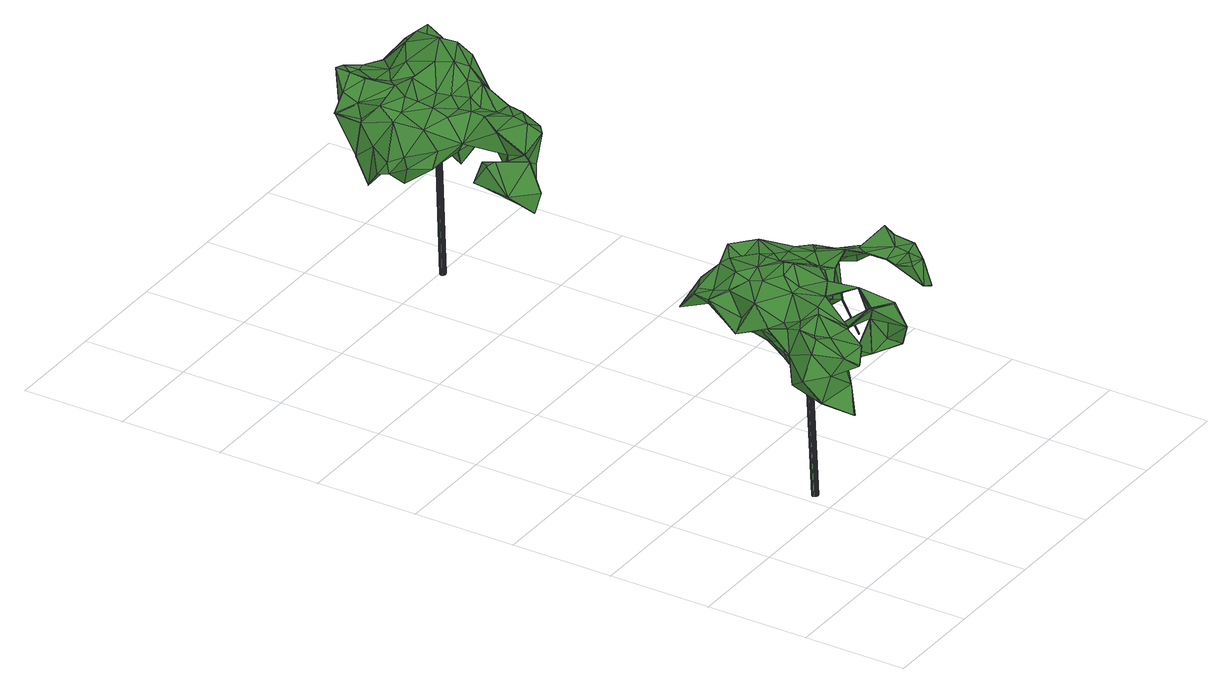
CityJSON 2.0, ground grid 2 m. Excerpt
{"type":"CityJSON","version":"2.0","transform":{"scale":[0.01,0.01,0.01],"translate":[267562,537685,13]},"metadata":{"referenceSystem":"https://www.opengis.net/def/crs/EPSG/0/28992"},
"CityObjects":{
"tree1":{"type":"SolitaryVegetationObject","attributes":{"gtid":610,"crown_width_m":3.87,"crown_median_z":17.04,"crown_r50_m":0.197,"crown_porosity":0.962,"trunk_H_m":3.91,"trunk_DBH_m":0.115,"trunk_radius_m":0.0575,"trunk_base_height_m":13.13,"original_gtid":"612"},"geometry":[{"type":"Solid","lod":"3","boundaries":[[[[0,1,2]],[[3,4,5]],[[6,5,4]],[[3,7,4]],[[8,9,10]],[[11,12,13]],[[14,15,16]],[[14,16,17]],[[18,19,0]],[[20,21,22]],[[23,24,25]],[[26,27,28]],[[26,29,27]],[[30,31,32]],[[33,34,35]],[[36,37,38]],[[39,40,41]],[[17,42,14]],[[43,44,45]],[[12,46,47]],[[48,49,50]],[[51,52,53]],[[54,55,56]],[[57,58,59]],[[11,60,5]],[[61,62,63]],[[64,58,65]],[[65,58,57]],[[66,46,67]],[[66,68,46]],[[69,42,17]],[[70,71,72]],[[73,72,71]],[[62,74,23]],[[75,42,76]],[[77,78,79]],[[1,80,2]],[[80,81,2]],[[82,83,84]],[[85,86,87]],[[88,89,90]],[[91,33,92]],[[88,90,92]],[[93,94,95]],[[23,63,62]],[[96,97,98]],[[0,59,99]],[[57,59,0]],[[100,101,102]],[[100,102,3]],[[103,46,104]],[[105,54,106]],[[107,108,26]],[[18,0,99]],[[0,19,1]],[[65,57,0]],[[109,110,111]],[[112,113,114]],[[115,50,49]],[[2,65,0]],[[116,117,118]],[[28,119,107]],[[120,119,28]],[[16,15,121]],[[28,107,26]],[[122,123,24]],[[122,74,123]],[[93,114,94]],[[81,59,64]],[[81,64,2]],[[2,64,65]],[[124,125,24]],[[24,125,25]],[[126,127,128]],[[129,127,130]],[[130,127,126]],[[129,130,131]],[[128,127,129]],[[32,44,30]],[[30,44,132]],[[116,133,117]],[[92,33,35]],[[134,93,95]],[[135,93,134]],[[51,136,121]],[[62,61,123]],[[128,137,126]],[[138,126,137]],[[139,140,114]],[[31,141,32]],[[114,142,139]],[[143,139,142]],[[34,144,35]],[[145,146,95]],[[147,148,144]],[[91,34,33]],[[148,147,149]],[[47,46,150]],[[151,152,153]],[[154,153,152]],[[110,117,155]],[[96,117,110]],[[105,55,54]],[[23,74,24]],[[121,15,51]],[[74,122,24]],[[79,156,157]],[[85,87,142]],[[120,158,159]],[[145,159,158]],[[134,95,146]],[[105,160,55]],[[11,13,161]],[[47,161,12]],[[36,81,56]],[[81,80,56]],[[162,163,164]],[[118,165,116]],[[44,32,166]],[[62,123,74]],[[131,167,168]],[[111,169,170]],[[171,112,172]],[[85,142,114]],[[173,174,16]],[[36,175,37]],[[76,176,177]],[[19,80,1]],[[56,80,19]],[[59,81,36]],[[178,179,180]],[[115,181,182]],[[44,166,45]],[[183,143,142]],[[72,73,184]],[[157,185,103]],[[186,103,185]],[[59,38,99]],[[28,158,120]],[[22,132,187]],[[23,25,63]],[[106,188,184]],[[18,184,188]],[[55,175,56]],[[106,71,105]],[[189,190,191]],[[36,38,59]],[[58,64,59]],[[179,187,78]],[[26,192,193]],[[31,192,26]],[[90,53,63]],[[89,53,90]],[[10,9,194]],[[163,162,140]],[[147,144,195]],[[145,140,162]],[[26,108,31]],[[22,179,196]],[[135,121,136]],[[154,152,197]],[[82,198,44]],[[96,198,82]],[[151,180,152]],[[180,151,154]],[[22,21,98]],[[51,53,199]],[[89,199,53]],[[200,35,144]],[[138,137,16]],[[123,61,50]],[[13,12,161]],[[24,123,182]],[[168,201,131]],[[194,101,100]],[[91,25,125]],[[135,202,203]],[[204,11,161]],[[19,54,56]],[[106,73,71]],[[72,184,37]],[[43,71,70]],[[99,184,18]],[[11,205,12]],[[154,197,180]],[[92,25,91]],[[54,18,188]],[[54,188,106]],[[90,25,92]],[[63,25,90]],[[184,73,106]],[[19,18,54]],[[173,206,174]],[[124,34,125]],[[171,89,207]],[[132,208,30]],[[5,100,3]],[[209,210,49]],[[11,5,6]],[[5,60,194]],[[17,174,69]],[[44,198,132]],[[202,211,138]],[[14,150,186]],[[14,186,212]],[[213,114,113]],[[29,214,27]],[[200,144,148]],[[139,215,149]],[[16,174,17]],[[182,216,124]],[[98,217,96]],[[218,134,219]],[[218,219,168]],[[135,218,202]],[[43,220,71]],[[105,71,220]],[[63,53,61]],[[218,168,211]],[[128,221,137]],[[131,201,193]],[[120,222,119]],[[160,119,222]],[[30,97,31]],[[105,220,223]],[[43,223,220]],[[156,79,217]],[[195,182,213]],[[195,213,10]],[[12,205,224]],[[179,22,187]],[[84,225,118]],[[66,225,84]],[[8,142,87]],[[51,199,136]],[[50,52,48]],[[76,177,226]],[[103,186,227]],[[186,228,229]],[[98,208,132]],[[184,99,38]],[[51,15,212]],[[135,230,93]],[[136,230,135]],[[116,165,231]],[[68,180,78]],[[56,175,36]],[[173,221,128]],[[232,221,173]],[[10,142,8]],[[233,234,235]],[[48,234,233]],[[153,154,151]],[[224,181,115]],[[224,6,181]],[[179,12,236]],[[217,198,96]],[[22,98,132]],[[144,34,216]],[[156,21,20]],[[210,224,115]],[[117,237,118]],[[117,238,237]],[[98,21,156]],[[156,217,98]],[[110,97,96]],[[31,97,110]],[[41,40,175]],[[171,207,239]],[[37,175,40]],[[199,230,136]],[[173,155,206]],[[111,155,173]],[[111,110,155]],[[34,124,216]],[[115,240,50]],[[241,179,178]],[[241,178,12]],[[229,228,67]],[[14,242,150]],[[15,14,212]],[[75,242,42]],[[42,242,14]],[[75,209,243]],[[49,243,209]],[[76,209,75]],[[84,238,82]],[[118,225,244]],[[224,205,6]],[[6,205,11]],[[149,245,139]],[[31,108,141]],[[149,246,101]],[[166,32,141]],[[166,141,108]],[[96,82,238]],[[194,245,101]],[[191,3,102]],[[191,7,3]],[[182,123,240]],[[157,156,155]],[[156,206,155]],[[239,207,88]],[[156,20,206]],[[86,46,178]],[[101,245,149]],[[8,139,245]],[[8,245,9]],[[194,9,245]],[[210,76,226]],[[140,139,8]],[[164,86,247]],[[138,167,126]],[[213,47,48]],[[47,213,182]],[[47,182,161]],[[248,101,246]],[[248,246,147]],[[129,131,169]],[[78,180,83]],[[179,78,83]],[[129,169,173]],[[128,129,173]],[[182,124,24]],[[179,83,180]],[[34,91,125]],[[83,152,180]],[[197,152,83]],[[85,114,213]],[[159,222,120]],[[50,61,52]],[[241,12,179]],[[110,192,31]],[[109,192,110]],[[135,134,218]],[[10,213,183]],[[78,77,68]],[[96,238,117]],[[10,194,204]],[[10,204,161]],[[45,223,43]],[[204,60,11]],[[228,249,244]],[[204,194,60]],[[218,211,202]],[[184,38,37]],[[111,173,169]],[[86,178,180]],[[247,86,180]],[[27,158,28]],[[195,144,216]],[[140,94,114]],[[45,107,119]],[[150,46,103]],[[79,157,103]],[[79,103,77]],[[150,227,186]],[[103,227,150]],[[41,250,247]],[[84,83,41]],[[83,82,39]],[[230,199,172]],[[233,235,213]],[[233,213,48]],[[176,76,251]],[[176,251,69]],[[69,251,42]],[[76,42,251]],[[12,178,46]],[[132,198,187]],[[198,217,187]],[[212,52,51]],[[157,155,116]],[[235,252,85]],[[229,85,252]],[[123,50,240]],[[16,232,173]],[[229,252,186]],[[89,171,172]],[[89,172,199]],[[170,192,109]],[[20,22,196]],[[66,67,225]],[[203,138,121]],[[138,16,121]],[[103,104,77]],[[121,135,203]],[[39,253,40]],[[248,147,195]],[[116,254,157]],[[196,179,255]],[[7,191,182]],[[116,231,254]],[[185,157,254]],[[185,254,231]],[[55,160,250]],[[55,250,175]],[[88,207,89]],[[79,187,217]],[[78,187,79]],[[247,66,41]],[[53,52,61]],[[235,52,212]],[[48,52,234]],[[235,234,52]],[[83,180,41]],[[66,84,41]],[[197,41,180]],[[39,41,197]],[[83,39,197]],[[247,180,68]],[[66,247,68]],[[167,138,211]],[[167,211,168]],[[130,167,131]],[[126,167,130]],[[244,67,228]],[[86,256,46]],[[86,229,256]],[[131,170,169]],[[176,196,236]],[[177,176,236]],[[69,196,176]],[[69,20,196]],[[231,249,185]],[[186,185,249]],[[186,249,228]],[[182,181,7]],[[232,137,221]],[[182,240,115]],[[213,113,143]],[[47,243,49]],[[242,75,243]],[[150,242,243]],[[150,243,47]],[[195,216,182]],[[88,92,239]],[[35,200,239]],[[35,239,92]],[[131,193,170]],[[229,86,85]],[[235,85,213]],[[183,213,143]],[[49,210,115]],[[194,257,5]],[[100,5,257]],[[100,257,194]],[[239,200,171]],[[203,202,138]],[[112,114,93]],[[209,76,210]],[[10,183,142]],[[163,87,86]],[[164,163,86]],[[229,46,256]],[[140,87,163]],[[8,87,140]],[[174,206,258]],[[174,258,69]],[[165,118,244]],[[165,244,231]],[[97,208,98]],[[40,253,37]],[[37,253,72]],[[70,72,253]],[[134,146,219]],[[107,166,108]],[[45,166,107]],[[102,101,189]],[[102,189,191]],[[168,219,201]],[[201,219,29]],[[214,29,219]],[[155,117,133]],[[155,133,116]],[[139,143,148]],[[113,200,143]],[[200,148,143]],[[16,137,232]],[[161,191,10]],[[148,149,215]],[[148,215,139]],[[182,191,161]],[[119,223,45]],[[119,160,223]],[[105,223,160]],[[248,195,10]],[[160,164,250]],[[247,250,164]],[[84,118,237]],[[84,237,238]],[[160,222,164]],[[244,249,231]],[[253,259,70]],[[113,171,200]],[[112,171,113]],[[186,252,212]],[[235,212,252]],[[170,193,192]],[[253,39,259]],[[47,260,48]],[[49,48,260]],[[49,260,47]],[[29,261,201]],[[193,201,261]],[[41,175,250]],[[236,255,179]],[[236,196,255]],[[109,111,170]],[[43,259,44]],[[70,259,43]],[[104,68,77]],[[104,46,68]],[[177,236,226]],[[12,226,236]],[[12,224,226]],[[210,226,224]],[[44,259,82]],[[39,82,259]],[[97,30,208]],[[181,6,4]],[[181,4,7]],[[95,94,145]],[[164,159,162]],[[162,159,145]],[[225,67,244]],[[229,67,46]],[[214,158,27]],[[164,222,159]],[[140,145,94]],[[26,193,261]],[[26,261,29]],[[189,101,262]],[[93,172,112]],[[230,172,93]],[[101,190,262]],[[189,262,190]],[[145,158,146]],[[219,158,214]],[[219,146,158]],[[206,20,258]],[[69,258,20]],[[147,246,149]],[[10,191,190]],[[248,10,190]],[[248,190,101]],[[263,264,265]],[[263,265,266]],[[266,265,267]],[[266,267,268]],[[265,264,269]],[[265,269,267]],[[267,269,270]],[[267,270,268]],[[269,264,271]],[[269,271,270]],[[270,271,272]],[[270,272,268]],[[271,264,273]],[[271,273,272]],[[272,273,274]],[[272,274,268]],[[273,264,275]],[[273,275,274]],[[274,275,276]],[[274,276,268]],[[275,264,277]],[[275,277,276]],[[276,277,278]],[[276,278,268]],[[277,264,279]],[[277,279,278]],[[278,279,280]],[[278,280,268]],[[279,264,281]],[[279,281,280]],[[280,281,282]],[[280,282,268]],[[281,264,283]],[[281,283,282]],[[282,283,284]],[[282,284,268]],[[283,264,285]],[[283,285,284]],[[284,285,286]],[[284,286,268]],[[285,264,287]],[[285,287,286]],[[286,287,288]],[[286,288,268]],[[287,264,289]],[[287,289,288]],[[288,289,290]],[[288,290,268]],[[289,264,291]],[[289,291,290]],[[290,291,292]],[[290,292,268]],[[291,264,293]],[[291,293,292]],[[292,293,294]],[[292,294,268]],[[293,264,295]],[[293,295,294]],[[294,295,296]],[[294,296,268]],[[295,264,297]],[[295,297,296]],[[296,297,298]],[[296,298,268]],[[297,264,299]],[[297,299,298]],[[298,299,300]],[[298,300,268]],[[299,264,301]],[[299,301,300]],[[300,301,302]],[[300,302,268]],[[301,264,303]],[[301,303,302]],[[302,303,304]],[[302,304,268]],[[303,264,305]],[[303,305,304]],[[304,305,306]],[[304,306,268]],[[305,264,307]],[[305,307,306]],[[306,307,308]],[[306,308,268]],[[307,264,309]],[[307,309,308]],[[308,309,310]],[[308,310,268]],[[309,264,311]],[[309,311,310]],[[310,311,312]],[[310,312,268]],[[311,264,263]],[[311,263,312]],[[312,263,266]],[[312,266,268]]]]}]},
"tree2":{"type":"SolitaryVegetationObject","attributes":{"gtid":611,"crown_width_m":3.85,"crown_median_z":16.44,"crown_r50_m":0.192,"crown_porosity":0.931,"trunk_H_m":3.31,"trunk_DBH_m":0.102,"trunk_radius_m":0.0509,"trunk_base_height_m":13.13,"original_gtid":"613"},"geometry":[{"type":"Solid","lod":"3","boundaries":[[[[313,314,315]],[[316,317,318]],[[317,319,318]],[[320,321,322]],[[323,324,325]],[[326,323,325]],[[327,328,329]],[[327,329,330]],[[331,332,333]],[[334,335,336]],[[337,338,339]],[[340,341,342]],[[343,344,345]],[[346,347,348]],[[349,350,351]],[[352,353,354]],[[355,348,347]],[[356,348,355]],[[357,358,355]],[[359,313,315]],[[330,319,317]],[[330,329,360]],[[361,362,363]],[[356,364,365]],[[366,365,364]],[[367,368,369]],[[320,354,370]],[[343,345,347]],[[371,372,373]],[[374,375,376]],[[377,378,328]],[[379,380,381]],[[382,383,384]],[[385,386,387]],[[337,339,368]],[[388,344,343]],[[389,332,360]],[[390,391,392]],[[322,321,393]],[[394,395,396]],[[345,357,347]],[[397,395,398]],[[347,399,343]],[[400,390,379]],[[401,362,402]],[[401,402,403]],[[355,364,356]],[[404,396,405]],[[404,405,406]],[[407,408,409]],[[410,411,412]],[[413,414,415]],[[413,415,371]],[[416,417,418]],[[396,395,419]],[[339,415,414]],[[339,414,368]],[[385,420,421]],[[387,420,385]],[[344,388,327]],[[418,417,422]],[[357,423,358]],[[356,365,384]],[[369,368,424]],[[372,425,426]],[[372,426,427]],[[316,417,428]],[[321,370,393]],[[393,370,429]],[[321,320,370]],[[419,395,325]],[[395,397,325]],[[430,333,421]],[[328,378,329]],[[396,404,394]],[[373,372,427]],[[367,337,368]],[[359,337,367]],[[431,432,433]],[[416,418,322]],[[432,431,434]],[[432,434,406]],[[435,411,436]],[[393,429,437]],[[427,438,439]],[[373,427,439]],[[432,440,433]],[[441,442,361]],[[443,357,345]],[[416,357,443]],[[315,337,359]],[[369,438,349]],[[439,438,369]],[[406,434,444]],[[445,446,447]],[[448,446,445]],[[315,338,337]],[[365,382,384]],[[325,324,449]],[[325,449,419]],[[450,451,372]],[[350,452,325]],[[372,451,425]],[[361,453,454]],[[455,456,433]],[[390,421,420]],[[325,436,457]],[[451,458,425]],[[370,354,429]],[[450,458,451]],[[432,405,449]],[[459,460,376]],[[388,454,453]],[[376,460,374]],[[361,402,362]],[[450,461,462]],[[334,463,403]],[[361,363,377]],[[462,464,426]],[[315,326,338]],[[445,440,449]],[[376,364,355]],[[393,437,322]],[[376,366,364]],[[336,399,465]],[[466,467,468]],[[413,464,469]],[[413,470,464]],[[391,390,420]],[[384,383,346]],[[366,376,471]],[[472,471,376]],[[426,470,427]],[[359,367,473]],[[369,349,474]],[[475,476,334]],[[382,375,374]],[[476,398,394]],[[347,357,355]],[[357,477,423]],[[346,383,399]],[[351,478,479]],[[351,479,474]],[[400,421,390]],[[333,385,421]],[[333,386,385]],[[455,378,456]],[[455,329,378]],[[394,398,395]],[[320,322,352]],[[480,408,407]],[[346,399,347]],[[330,481,319]],[[315,314,326]],[[379,482,400]],[[483,400,482]],[[484,318,319]],[[349,351,474]],[[426,464,470]],[[407,409,485]],[[407,485,376]],[[318,484,430]],[[409,486,472]],[[450,462,458]],[[425,458,462]],[[323,487,488]],[[323,488,489]],[[360,329,389]],[[350,469,452]],[[459,468,490]],[[462,426,425]],[[468,408,490]],[[448,391,446]],[[371,491,413]],[[376,492,407]],[[444,404,406]],[[409,493,467]],[[365,375,382]],[[475,398,476]],[[373,494,371]],[[484,319,481]],[[325,397,495]],[[449,405,419]],[[325,495,374]],[[484,481,360]],[[465,399,383]],[[472,376,485]],[[472,485,409]],[[327,388,377]],[[447,440,445]],[[396,419,405]],[[354,353,380]],[[438,350,349]],[[432,449,440]],[[496,341,392]],[[380,340,354]],[[343,335,441]],[[376,497,459]],[[346,348,356]],[[384,346,356]],[[412,435,492]],[[412,492,376]],[[388,343,454]],[[491,494,439]],[[371,494,491]],[[498,499,489]],[[413,491,427]],[[445,449,324]],[[350,457,351]],[[380,341,340]],[[367,479,473]],[[415,500,371]],[[359,501,313]],[[313,501,412]],[[313,412,498]],[[471,498,412]],[[473,501,359]],[[410,501,473]],[[412,501,410]],[[412,366,471]],[[478,473,479]],[[444,403,463]],[[502,357,416]],[[416,428,417]],[[423,503,472]],[[471,472,503]],[[327,377,328]],[[437,340,504]],[[437,504,505]],[[361,454,441]],[[392,506,503]],[[502,416,477]],[[502,477,357]],[[503,496,392]],[[503,423,496]],[[429,340,437]],[[378,431,456]],[[369,479,367]],[[453,361,377]],[[453,507,388]],[[377,388,507]],[[377,507,453]],[[424,368,414]],[[472,486,508]],[[334,442,335]],[[403,442,334]],[[452,339,338]],[[462,461,464]],[[350,325,457]],[[326,452,338]],[[325,452,326]],[[381,380,353]],[[355,358,497]],[[390,341,379]],[[465,383,382]],[[379,341,380]],[[392,341,390]],[[340,429,354]],[[344,428,345]],[[352,354,320]],[[418,352,322]],[[331,333,430]],[[377,431,378]],[[363,362,431]],[[318,430,509]],[[443,345,428]],[[443,428,416]],[[484,331,430]],[[360,331,484]],[[326,487,323]],[[336,335,343]],[[373,439,494]],[[495,398,465]],[[495,465,382]],[[510,409,408]],[[495,397,398]],[[465,398,475]],[[336,465,475]],[[504,340,511]],[[336,475,334]],[[473,478,410]],[[341,477,416]],[[362,434,431]],[[432,406,405]],[[435,412,411]],[[376,375,412]],[[412,375,366]],[[365,366,375]],[[336,343,399]],[[478,411,410]],[[478,457,411]],[[455,389,329]],[[495,382,374]],[[478,351,457]],[[343,441,454]],[[342,505,511]],[[342,511,340]],[[497,358,459]],[[486,467,512]],[[334,476,463]],[[464,461,469]],[[341,496,477]],[[496,423,477]],[[403,402,442]],[[423,472,508]],[[372,500,450]],[[371,500,372]],[[376,355,497]],[[448,445,513]],[[461,339,469]],[[415,514,500]],[[322,505,416]],[[437,505,322]],[[506,391,499]],[[506,499,498]],[[324,513,445]],[[457,436,411]],[[363,431,377]],[[480,435,436]],[[433,456,431]],[[317,515,330]],[[327,330,515]],[[327,515,344]],[[341,416,342]],[[480,490,408]],[[461,514,339]],[[461,450,514]],[[509,430,400]],[[483,509,400]],[[392,391,506]],[[510,493,409]],[[404,444,463]],[[515,516,344]],[[515,317,516]],[[416,505,342]],[[316,516,317]],[[447,446,387]],[[486,409,467]],[[498,488,487]],[[489,488,498]],[[427,470,413]],[[374,436,325]],[[417,483,422]],[[422,483,381]],[[417,316,483]],[[318,483,316]],[[483,318,509]],[[339,514,415]],[[510,408,468]],[[467,466,512]],[[486,512,466]],[[438,469,350]],[[452,469,339]],[[386,433,517]],[[386,517,387]],[[466,468,459]],[[460,490,374]],[[436,374,490]],[[436,490,480]],[[490,460,459]],[[423,508,358]],[[466,459,358]],[[466,358,486]],[[486,358,508]],[[389,386,332]],[[323,489,513]],[[324,323,513]],[[504,511,505]],[[381,353,422]],[[418,353,352]],[[422,353,418]],[[420,387,446]],[[420,446,391]],[[474,479,369]],[[333,332,386]],[[386,389,455]],[[326,314,487]],[[430,421,400]],[[360,332,331]],[[471,503,506]],[[471,506,498]],[[407,492,480]],[[386,518,433]],[[455,433,518]],[[455,518,386]],[[480,492,435]],[[360,481,330]],[[403,444,401]],[[491,439,369]],[[369,424,491]],[[362,401,434]],[[444,434,401]],[[491,424,414]],[[414,469,491]],[[469,438,491]],[[427,491,438]],[[414,413,469]],[[447,387,517]],[[510,468,493]],[[428,344,516]],[[428,516,316]],[[467,493,468]],[[442,402,361]],[[404,519,394]],[[463,519,404]],[[489,499,448]],[[391,448,499]],[[483,482,381]],[[381,482,379]],[[448,513,489]],[[498,487,313]],[[313,487,314]],[[476,394,519]],[[517,433,440]],[[517,440,447]],[[450,500,514]],[[441,335,442]],[[476,519,463]],[[520,521,522]],[[520,522,523]],[[523,522,524]],[[523,524,525]],[[522,521,526]],[[522,526,524]],[[524,526,527]],[[524,527,525]],[[526,521,528]],[[526,528,527]],[[527,528,529]],[[527,529,525]],[[528,521,530]],[[528,530,529]],[[529,530,531]],[[529,531,525]],[[530,521,532]],[[530,532,531]],[[531,532,533]],[[531,533,525]],[[532,521,534]],[[532,534,533]],[[533,534,535]],[[533,535,525]],[[534,521,536]],[[534,536,535]],[[535,536,537]],[[535,537,525]],[[536,521,538]],[[536,538,537]],[[537,538,539]],[[537,539,525]],[[538,521,540]],[[538,540,539]],[[539,540,541]],[[539,541,525]],[[540,521,542]],[[540,542,541]],[[541,542,543]],[[541,543,525]],[[542,521,544]],[[542,544,543]],[[543,544,545]],[[543,545,525]],[[544,521,546]],[[544,546,545]],[[545,546,547]],[[545,547,525]],[[546,521,548]],[[546,548,547]],[[547,548,549]],[[547,549,525]],[[548,521,550]],[[548,550,549]],[[549,550,551]],[[549,551,525]],[[550,521,552]],[[550,552,551]],[[551,552,553]],[[551,553,525]],[[552,521,554]],[[552,554,553]],[[553,554,555]],[[553,555,525]],[[554,521,556]],[[554,556,555]],[[555,556,557]],[[555,557,525]],[[556,521,558]],[[556,558,557]],[[557,558,559]],[[557,559,525]],[[558,521,560]],[[558,560,559]],[[559,560,561]],[[559,561,525]],[[560,521,562]],[[560,562,561]],[[561,562,563]],[[561,563,525]],[[562,521,564]],[[562,564,563]],[[563,564,565]],[[563,565,525]],[[564,521,566]],[[564,566,565]],[[566,521,567]],[[566,567,565]],[[565,567,568]],[[565,568,525]],[[567,521,520]],[[567,520,568]],[[568,520,523]],[[568,523,525]]]]}]}
},
"vertices":[
[403,135,435],[377,142,439],[368,134,437],[277,98,338],[262,139,329],[300,154,322],[289,184,306],[234,135,327],[239,164,449],[240,141,394],[238,141,394],[290,184,307],[248,213,298],[288,184,307],[151,319,368],[128,314,374],[138,372,363],[180,341,333],[439,175,436],[405,166,437],[263,378,300],[294,376,306],[293,347,299],[64,130,314],[124,108,330],[79,121,364],[282,396,454],[253,346,455],[286,337,445],[248,374,449],[351,409,362],[299,425,416],[375,388,387],[90,70,396],[126,88,411],[126,88,412],[376,193,428],[393,235,418],[408,195,437],[376,291,394],[388,264,416],[349,289,414],[175,303,330],[397,310,405],[377,359,374],[354,331,427],[260,273,356],[194,189,336],[120,191,336],[173,216,290],[120,190,335],[100,264,404],[84,209,377],[82,209,377],[408,195,439],[365,230,437],[376,193,430],[398,114,391],[398,114,389],[403,145,413],[299,154,323],[62,191,333],[64,131,313],[36,153,364],[369,113,404],[369,111,405],[289,276,431],[269,281,443],[262,273,356],[229,345,292],[411,274,384],[420,253,420],[420,252,418],[441,237,450],[105,90,282],[173,275,314],[197,281,280],[254,303,348],[280,302,323],[244,362,337],[370,170,428],[370,170,426],[364,348,379],[331,257,352],[309,334,412],[196,206,438],[250,225,402],[230,222,447],[88,159,422],[99,198,424],[66,153,405],[89,70,395],[88,100,401],[182,264,436],[202,263,439],[199,293,454],[344,400,367],[349,409,362],[303,375,315],[440,175,434],[278,98,339],[262,80,385],[276,98,339],[209,317,342],[253,302,347],[382,253,432],[440,237,452],[314,342,440],[324,372,419],[268,424,428],[295,428,411],[243,441,370],[163,200,438],[165,141,415],[196,206,440],[178,192,299],[246,380,438],[290,397,417],[284,338,416],[321,306,437],[287,306,439],[93,326,379],[107,90,281],[99,150,315],[108,111,377],[107,110,377],[127,432,409],[134,466,370],[134,465,369],[186,454,407],[151,440,407],[200,425,437],[340,376,322],[240,403,434],[178,323,444],[136,314,423],[101,264,405],[127,402,400],[120,399,411],[238,164,451],[230,223,449],[335,378,402],[237,164,449],[203,121,439],[156,135,416],[229,293,463],[224,309,463],[203,120,438],[203,120,440],[257,102,430],[173,281,338],[343,229,283],[344,230,283],[344,229,282],[344,229,284],[244,410,363],[243,391,344],[214,370,353],[235,323,456],[269,281,445],[334,250,452],[231,164,328],[262,259,449],[267,252,444],[294,247,436],[238,352,452],[345,350,418],[155,410,410],[177,378,446],[206,435,379],[248,439,446],[154,195,429],[143,224,412],[205,435,378],[213,370,351],[365,230,435],[233,285,267],[225,268,254],[261,273,355],[280,301,321],[330,256,352],[231,164,327],[166,144,345],[230,134,420],[438,216,441],[177,350,437],[181,290,412],[293,347,301],[437,216,442],[274,128,341],[239,140,394],[234,134,328],[269,424,429],[248,439,448],[282,130,372],[165,140,413],[263,317,283],[331,255,352],[340,376,324],[106,228,413],[156,136,417],[214,413,445],[151,374,422],[151,350,375],[262,140,330],[289,185,307],[242,391,343],[114,178,411],[340,377,323],[183,251,300],[186,222,288],[151,376,423],[136,254,400],[181,177,396],[238,352,454],[232,133,420],[136,137,399],[303,374,316],[176,350,438],[207,352,449],[388,264,417],[151,439,406],[289,276,433],[351,320,425],[248,212,297],[287,306,437],[225,267,255],[152,320,368],[220,280,441],[218,252,427],[136,254,402],[207,352,447],[160,404,405],[137,168,404],[114,178,409],[145,226,404],[234,285,268],[323,372,417],[333,378,402],[119,148,413],[165,146,345],[222,256,291],[172,281,337],[184,251,302],[235,323,454],[257,103,429],[256,102,428],[294,247,434],[231,132,420],[179,323,442],[334,250,450],[199,281,281],[183,264,434],[409,274,384],[196,405,401],[263,317,284],[250,227,403],[276,128,341],[243,362,336],[396,310,404],[178,193,300],[240,403,436],[280,130,371],[231,245,13],[225,245,13],[230,247,13],[234,267,404],[233,268,404],[228,267,404],[230,248,13],[233,270,403],[229,249,13],[232,271,403],[228,250,13],[230,272,403],[226,251,13],[229,272,403],[225,251,13],[228,272,403],[223,251,13],[226,272,403],[222,250,13],[225,271,403],[221,249,13],[224,270,404],[220,248,13],[223,269,404],[219,246,13],[222,268,404],[219,245,13],[222,266,404],[220,243,13],[222,265,404],[220,242,13],[223,264,404],[221,241,13],[224,262,404],[222,240,13],[225,261,404],[224,239,13],[227,261,404],[225,239,13],[228,261,404],[227,240,13],[230,261,404],[228,240,13],[231,262,404],[229,241,13],[232,263,404],[230,242,13],[233,264,404],[231,244,13],[234,265,404],
[581,1095,356],[546,1091,360],[543,1062,363],[569,1387,351],[548,1414,354],[569,1387,353],[548,1413,355],[742,1346,309],[742,1345,308],[699,1342,292],[513,1129,368],[482,1158,362],[465,1117,330],[511,1100,367],[479,1379,314],[434,1361,331],[453,1355,366],[490,1393,386],[523,1334,361],[496,1336,379],[528,1304,367],[415,1245,260],[454,1240,254],[454,1239,255],[543,1033,358],[483,1058,364],[479,999,337],[696,1296,367],[637,1298,387],[633,1328,384],[505,1243,288],[519,1361,299],[545,1295,314],[558,1212,256],[558,1242,264],[560,1212,257],[488,1039,277],[489,1040,319],[518,1065,277],[699,1343,293],[662,1356,368],[709,1327,335],[574,1228,282],[566,1198,251],[574,1259,294],[573,1258,294],[579,1065,353],[489,1363,385],[415,1304,272],[414,1304,273],[427,1301,340],[576,1180,296],[580,1147,276],[621,1152,303],[585,1033,332],[544,1003,347],[532,1008,290],[749,1325,328],[438,939,299],[399,983,296],[431,948,259],[511,1154,280],[579,1148,278],[575,1180,298],[434,1359,330],[434,1360,332],[649,1326,401],[688,1327,394],[662,1357,370],[523,1156,248],[536,1176,257],[562,1183,242],[554,1270,375],[501,1278,380],[511,1249,399],[499,1361,304],[495,1335,379],[620,1262,422],[586,1210,407],[641,1238,410],[746,1317,311],[368,1175,280],[388,1130,313],[354,1161,320],[436,1153,288],[436,1155,288],[514,1216,287],[607,1322,401],[390,1264,240],[391,1264,239],[390,1264,238],[366,1206,291],[387,1188,319],[379,1218,304],[540,1187,366],[482,1189,369],[536,1216,365],[581,1095,354],[545,1098,358],[583,1124,352],[452,971,344],[479,998,336],[452,971,346],[612,1326,326],[598,1362,356],[642,1354,327],[402,1129,342],[574,1242,403],[570,1298,387],[638,1367,345],[631,1251,342],[502,1008,309],[379,1041,318],[381,1041,318],[430,978,267],[551,1353,347],[746,1296,331],[560,1326,367],[417,1296,340],[428,1236,356],[433,1267,376],[408,1265,307],[542,1128,358],[503,1127,343],[712,1311,322],[470,1028,270],[468,968,262],[451,1234,364],[445,1270,284],[415,1247,259],[546,1295,315],[373,1235,277],[482,1189,371],[536,1215,367],[481,1218,376],[540,1187,368],[434,1177,355],[399,1009,360],[382,1016,356],[482,1058,362],[463,1294,339],[446,1270,286],[453,1324,354],[427,1301,342],[508,1098,349],[383,1016,357],[515,1216,289],[509,1184,282],[414,1015,345],[406,1040,347],[374,1234,277],[415,1015,343],[508,1184,280],[505,1242,289],[490,1275,364],[465,1236,359],[479,999,335],[401,984,296],[624,1161,347],[606,1202,367],[580,1062,347],[520,1065,275],[435,1212,305],[395,1190,303],[625,1268,346],[546,1068,351],[538,1037,322],[518,1158,359],[536,1392,354],[633,1329,385],[598,1363,357],[551,1383,354],[580,1183,372],[558,1267,347],[545,1098,360],[542,1128,360],[546,1151,372],[460,1175,329],[468,968,264],[546,1151,370],[484,1247,374],[468,967,263],[510,1155,279],[656,1265,373],[573,1228,284],[583,1149,383],[580,1179,382],[451,971,345],[582,1095,355],[623,1269,346],[645,1209,391],[708,1326,335],[642,1353,328],[608,1191,392],[453,1324,352],[560,1267,347],[598,1361,357],[482,1218,374],[662,1355,369],[504,1302,331],[518,1158,361],[452,972,345],[535,1392,353],[551,1383,352],[484,1247,376],[489,1276,365],[368,1206,290],[530,1195,13],[525,1195,13],[530,1196,13],[526,1204,344],[526,1205,344],[521,1204,344],[530,1197,13],[526,1207,344],[529,1198,13],[525,1208,344],[528,1199,13],[524,1208,344],[526,1200,13],[523,1209,344],[525,1200,13],[521,1209,344],[524,1200,13],[520,1209,344],[523,1199,13],[519,1209,344],[522,1199,13],[518,1208,344],[521,1198,13],[517,1207,344],[520,1196,13],[516,1206,344],[520,1195,13],[516,1204,344],[520,1194,13],[516,1203,344],[521,1193,13],[517,1202,344],[521,1191,13],[517,1201,344],[522,1191,13],[518,1200,344],[524,1190,13],[520,1199,344],[525,1190,13],[521,1199,344],[526,1190,13],[522,1199,344],[527,1191,13],[524,1200,344],[529,1191,13],[525,1201,344],[529,1192,13],[530,1194,13],[526,1203,344]
]}
